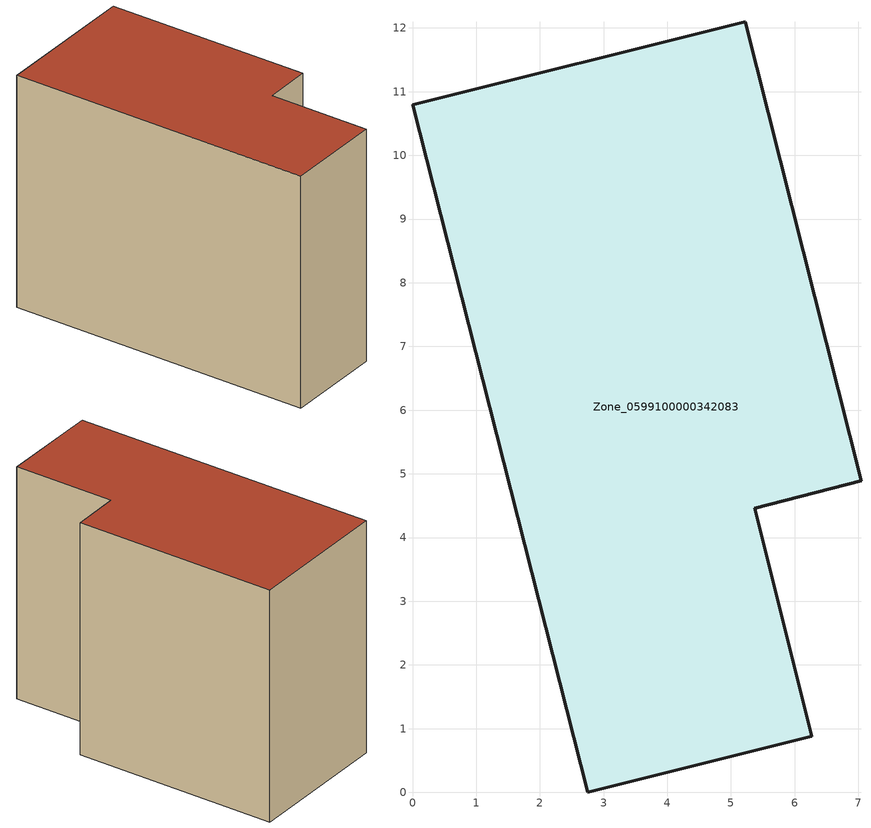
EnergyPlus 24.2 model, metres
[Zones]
Zone_0599100000342083
 floor ground (C_G): 0,10.79 5.22,12.1 7.04,4.89 5.37,4.46 6.27,0.88 2.75,0 z0
 wall outside (C_F): 2.75,0 6.27,0.88 5.37,4.46 7.04,4.89 5.22,12.1 0,10.79 2.75,0 z0:8.65
 roof outside (C_R): 5.22,12.1 0,10.79 2.75,0 6.27,0.88 5.37,4.46 7.04,4.89 z8.65
[BUILDING]
Pand.0599100000342083: North Axis=0; Terrain=City; Loads Convergence Tolerance Value=0.04; Temperature Convergence Tolerance Value=0.4; Solar Distribution=FullExterior; Maximum Number of Warmup Days=25; Minimum Number of Warmup Days=1
[Site:Location]
Rotterdam.The.Hague.AP_ZH_NLD Design_Conditions: Latitude=51.96; Longitude=4.45; Time Zone=1; Elevation=-4.5
[SITE:GROUNDTEMPERATURE:BUILDINGSURFACE]
18, 18, 18, 18, 18, 18, 18, 18, 18, 18, 18, 18
[MATERIAL] Thermal Absorptance=0.9; Solar Absorptance=0.7; Visible Absorptance=0.7
Name | Roughness | Thickness | Conductivity | Density | Specific Heat
G.TC.1992-2005 | MediumSmooth | 0.15 | 0.06 | 540 | 1210
F.TC.1992-2005 | Rough | 0.3 | 0.12 | 1920 | 840
R.TC.1992-2005 | MediumRough | 0.2 | 0.08 | 1500 | 1000
[CONSTRUCTION]
C_G: G.TC.1992-2005
C_F: F.TC.1992-2005
C_R: R.TC.1992-2005
[ZONE]
Zone_0599100000342083: Type=1; Multiplier=1; Ceiling Height=Autocalculate; Volume=Autocalculate; Floor Area=autocalculate; Part of Total Floor Area=Yes
[ZONEINFILTRATION:DESIGNFLOWRATE]
Infil_Zone_0599100000342083: Zone or ZoneList or Space or SpaceList=Zone_0599100000342083; Schedule=AlwaysOn; Design Flow Rate Calculation Method=Flow/Area; Flow Rate per Floor Area=0.0015; Constant Term Coefficient=1; Temperature Term Coefficient=0; Velocity Term Coefficient=0; Velocity Squared Term Coefficient=0
[HVACTEMPLATE:ZONE:IDEALLOADSAIRSYSTEM]
Zone_0599100000342083: Maximum Heating Supply Air Temperature=50; Minimum Cooling Supply Air Temperature=13; Maximum Heating Supply Air Humidity Ratio=0.0156; Minimum Cooling Supply Air Humidity Ratio=0.0077; Heating Limit=NoLimit; Cooling Limit=NoLimit; Dehumidification Control Type=ConstantSensibleHeatRatio; Cooling Sensible Heat Ratio=0.7; Dehumidification Setpoint=60; Humidification Control Type=None; Humidification Setpoint=30; Outdoor Air Method=None; Outdoor Air Flow Rate per Person=0.00944; Outdoor Air Flow Rate per Zone Floor Area=0; Outdoor Air Flow Rate per Zone=0; Demand Controlled Ventilation Type=None; Outdoor Air Economizer Type=NoEconomizer; Heat Recovery Type=None; Sensible Heat Recovery Effectiveness=0.7; Latent Heat Recovery Effectiveness=0.65
[ZONECONTROL:THERMOSTAT]
ThermostatControl_Zone_0599100000342083: Zone or ZoneList=Zone_0599100000342083; Control Type Schedule=DualSetpointControlType; Control 1=Thermostat_Zone_0599100000342083; Temperature Difference Between Cutout And Setpoint=0
[THERMOSTATSETPOINT:DUALSETPOINT]
Thermostat_Zone_0599100000342083: Heating Setpoint Temperature Schedule=HeatingSetpoint_Zone_0599100000342083; Cooling Setpoint Temperature Schedule=CoolingSetpoint_Zone_0599100000342083
[SCHEDULE:COMPACT]
HeatingSetpoint_Zone_0599100000342083: Through: 12/31, For: AllDays, Until: 24:00, 21
CoolingSetpoint_Zone_0599100000342083: Through: 12/31, For: AllDays, Until: 24:00, 24
DualSetpointControlType: Through: 12/31, For: AllDays, Until: 24:00, 4
AlwaysOn: Through: 12/31, For: AllDays, Until: 24:00, 1
